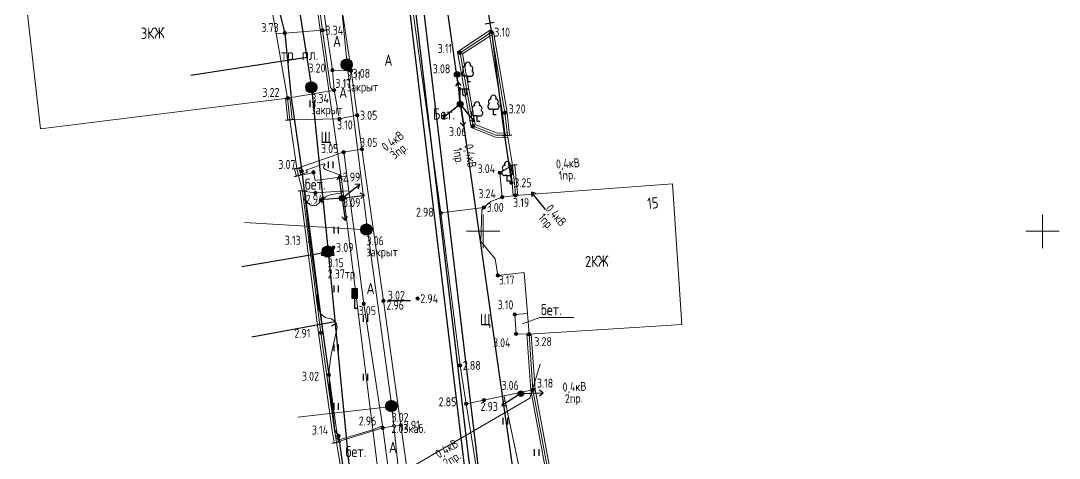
# Model space of a CAD drawing. Header units: metres. Extents: x 24337 to 25822, y 26642 to 34102.
# Drawn here: x 25608.7 to 25701.5, y 33029.7 to 33068.8 of the extents above; entities that cross this region are included whole.
import ezdxf

# ---------------------------------------------------------------- set-up
doc = ezdxf.new("R2010")
doc.units = ezdxf.units.M
doc.linetypes.add('g5_01_5x1_5', pattern=[3, 1.5, -1.5])
doc.linetypes.add('g5_02x1', pattern=[3, 2, -1])
for name, color, linetype in [('02_Сетка', 7, 'Continuous'), ('03_Здания и строения', 7, 'Continuous'), ('06_Инженерно-технические сооружения', 7, 'Continuous'), ('07_Объекты электропередачи', 7, 'Continuous'), ('10_Границы покрытий и угодий', 7, 'Continuous'), ('13_Растительность', 7, 'Continuous'), ('14_Ограждения', 7, 'Continuous'), ('19_Горизонтали', 7, 'Continuous'), ('30_Канализация', 7, 'Continuous'), ('30_Ливневка', 7, 'Continuous'), ('31_Водопровод', 7, 'Continuous'), ('33_Газопровод', 7, 'Continuous'), ('35_Телефон', 7, 'Continuous'), ('44_Крышки колодцев', 7, 'Continuous'), ('45_Номера колодцев', 7, 'Continuous'), ('61_Отметки высоты поверхности', 7, 'Continuous')]:
    doc.layers.add(name, color=color, linetype=linetype)
doc.styles.add('LIKE11', font='bm431.shx')
doc.styles.add('Line_GUGK', font='', dxfattribs={"height": 1})
doc.styles.get("Standard").update_dxf_attribs({"font": 'GOST_0.TTF', "height": 2})
doc.styles.get('Line_GUGK').set_extended_font_data('Bm431', italic=True)
doc.linetypes.add('g5_121_g', pattern='A,8,-0.6,["Г",Line_GUGK,S=2,R=0,X=0,Y=-1],-2.3,24', length=34.9)
doc.linetypes.add('g5_121_kl', pattern='A,8,-0.6,["Кл",Line_GUGK,S=2,R=0,X=0,Y=-1],-4.4,24', length=37)
doc.linetypes.add('g5_122_k', pattern='A,2,-2,3,-0.6,["К",Line_GUGK,S=2,R=0,X=0,Y=-1],-3,3,-2,8,-2,8,-2,6', length=41.6)
doc.linetypes.add('g5_122_kn', pattern='A,2,-2,3,-0.6,["Кн",Line_GUGK,S=2,R=0,X=0,Y=-1],-5,3,-2,8,-2,8,-2,6', length=43.6)
doc.linetypes.add('g5_122_v', pattern='A,2,-2,3,-0.6,["В",Line_GUGK,S=2,R=0,X=0,Y=-1],-2.8,3,-2,8,-2,8,-2,6', length=41.4)
doc.linetypes.add('g5_133_t', pattern='A,4,[27,GUGK_2005.shx,S=0.8,R=0,X=0,Y=0],4,-2', length=10)
doc.linetypes.add('g5_280_1', pattern='A,0.001,[21,GUGK_2005.shx,S=2,R=180.000005,X=0,Y=0],4', length=4.001)
doc.linetypes.add('g5_472', pattern='A,0,-8,[25,GUGK_2005.shx,S=0.8,R=0,X=0,Y=-0.4],0', length=8)
doc.linetypes.add('g5_473', pattern='A,0,-7.5,[25,GUGK_2005.shx,S=0.8,R=0,X=0,Y=-0.4],-0.5,[25,GUGK_2005.shx,S=0.8,R=0,X=0,Y=-0.4],0', length=8)

# ---------------------------------------------------------------- blocks, each defined once
blk = doc.blocks.new('g5_329_6')
at = {"color": 0, "linetype": 'ByBlock', "lineweight": 15}
blk.add_line((0, 0), (1, 0), dxfattribs=at)
blk = doc.blocks.new('g5_401')
at = {"color": 0, "flags": 128}
for points in [[(-0.4, 0), (-0.4, 1.2)], [(0.4, 0), (0.4, 1.2)]]:
    blk.add_lwpolyline(points, dxfattribs=at)
blk = doc.blocks.new('g5_330')
at = {"linetype": 'ByBlock'}
blk.add_hatch(color=0, dxfattribs=at).paths.add_polyline_path([(-0.3, 0, 1), (0.3, 0, 1)])
at = {"color": 0, "linetype": 'ByBlock', "lineweight": -2}
blk.add_circle((0, 0), 0.3, dxfattribs=at)
at = {"color": 0, "linetype": 'ByBlock', "lineweight": 15, "flags": 12}
for tag, p in [('number', (-7.62, -0.8)), ('z', (0.5, -0.8))]:
    blk.add_attdef(tag, p, '', height=1.6, dxfattribs=at)
blk = doc.blocks.new('g5_475_5')
at = {"color": 0, "flags": 128}
blk.add_lwpolyline([(0, -0.8), (0, 0.8)], dxfattribs=at)
blk = doc.blocks.new('g5_388_1')
at = {"color": 0, "flags": 128}
blk.add_lwpolyline([(0, 0.99), (0.51, 0.99, 0.798042), (0.73, 1.95, 0.636328), (0.46, 2.81, 0.533064), (0, 3.5, 0.533064), (-0.46, 2.81, 0.636328), (-0.73, 1.95, 0.798042), (-0.51, 0.99)], format="xyb", dxfattribs=at)
for points in [[(0, 0.99), (-0.51, 0.99)], [(0.5, 0), (0, 0), (0, 0.99)]]:
    blk.add_lwpolyline(points, dxfattribs=at)
at = {"style": 'LIKE11', "flags": 8}
for tag, p in [('Описание', (-14.19, 0.84)), ('Метрические данные', (1.49, 0.46))]:
    blk.add_attdef(tag, p, '', height=2, dxfattribs=at)
blk = doc.blocks.new('g5_206_3')
blk.add_hatch(color=255).paths.add_polyline_path([(0.425, 3.425), (-0.425, 3.425), (-0.425, 1.875), (0.425, 1.875)])
at = {"color": 0, "flags": 128}
blk.add_lwpolyline([(-0.5, 1.8), (0.5, 1.8), (0.5, 3.5), (-0.5, 3.5)], close=True, dxfattribs=at)
blk.add_lwpolyline([(0, 1.8), (0, 0), (0.5, 0)], dxfattribs=at)
blk = doc.blocks.new('g5_115_1')
at = {"color": 0, "flags": 128}
for points in [[(0, 0), (4, 0)], [(3.29, -0.5), (4, 0), (3.29, 0.5)]]:
    blk.add_lwpolyline(points, dxfattribs=at)
blk = doc.blocks.new('g5_106_1a')
h = blk.add_hatch(color=255)
edge = h.paths.add_edge_path()
edge.add_arc((0, 0), 0.425, 0, 360)
at = {"color": 0}
blk.add_circle((0, 0), 0.5, dxfattribs=at)
at = {"style": 'LIKE11', "flags": 8}
for tag, p in [('Отметка', (1, 0)), ('Высота опоры', (-7.75, -2.8))]:
    blk.add_attdef(tag, p, '', height=1.6, dxfattribs=at)
blk = doc.blocks.new('g5_110_1c')
h = blk.add_hatch(color=255)
edge = h.paths.add_edge_path()
edge.add_arc((0, 0), 0.425, 0, 360)
edge = h.paths.add_edge_path(flags=16)
edge.add_arc((0, 0), 0.195, 0, 360)
h = blk.add_hatch(color=0)
edge = h.paths.add_edge_path()
edge.add_arc((0, 0), 0.12, 0, 360)
at = {"color": 0}
for p, q in [((0, 0.5), (0, 3)), ((0, 2.75), (1.5, 2.75))]:
    blk.add_line(p, q, dxfattribs=at)
at = {"color": 0, "flags": 128}
blk.add_lwpolyline([(0.4, 2.75), (0.4, 1.86, 1.040016), (1.1, 1.86), (1.1, 2.75)], format="xyb", dxfattribs=at)
at = {"color": 0}
for radius in [0.5, 0.12]:
    blk.add_circle((0, 0), radius, dxfattribs=at)
blk = doc.blocks.new('g5_117sv')
h = blk.add_hatch(color=255)
h.paths.add_polyline_path([(-0.08, 0.92, 0.390634), (-0.93, 0, 0.11106), (-0.84, -0.4), (-0.08, 0.04)])
h.paths.add_polyline_path([(0.07, 0.04), (0.84, -0.4, 0.11106), (0.92, 0, 0.390634), (0.07, 0.92)])
h.paths.add_polyline_path([(-0.76, -0.53, 0.524447), (0.76, -0.53), (0, -0.09)])
at = {"color": 0, "flags": 128}
for points in [[(0, 1), (0, 0)], [(0, 0), (-0.87, -0.5)], [(0.87, -0.5), (0, 0)]]:
    blk.add_lwpolyline(points, dxfattribs=at)
at = {"color": 0}
blk.add_circle((0, 0), 1, dxfattribs=at)
at = {"style": 'LIKE11', "flags": 8}
for tag, p in [('Номер', (0, 1.7)), ('Отметка кольца люка', (0, -2.8)), ('Отметка земли (возле него)', (0, -4.8)), ('Верх прокладки', (0, -6.8)), ('Низ прокладки', (0, -8.8))]:
    blk.add_attdef(tag, p, '', height=1.6, dxfattribs=at)
blk = doc.blocks.new('g5_117v')
h = blk.add_hatch(color=255)
h.paths.add_polyline_path([(-0.92, 0.07), (0.92, 0.07, 0.921954)])
h.paths.add_polyline_path([(0.92, -0.07), (-0.92, -0.07, 0.921954)])
at = {"color": 0}
blk.add_line((-1, 0), (1, 0), dxfattribs=at)
blk.add_circle((0, 0), 1, dxfattribs=at)
at = {"style": 'LIKE11', "flags": 8}
blk.add_attdef('Номер', (0, 1.7), '', height=1.6, dxfattribs=at)
at = {"layer": '45_Номера колодцев', "style": 'LIKE11', "flags": 8}
for tag, p in [('Отметка кольца люка', (0, -2.8)), ('Отметка земли (возле него)', (0, -4.8)), ('Верх прокладки', (0, -6.8)), ('Низ прокладки', (0, -8.8))]:
    blk.add_attdef(tag, p, '', height=1.6, dxfattribs=at)
blk = doc.blocks.new('g5_012')
at = {"color": 92, "linetype": 'ByBlock', "lineweight": -2}
for p, q in [((0, -3), (0, 3)), ((-3, 0), (3, 0))]:
    blk.add_line(p, q, dxfattribs=at)

msp = doc.modelspace()

# ---------------------------------------------------------------- linework, layer by layer
at = {"layer": '03_Здания и строения', "color": 7, "linetype": 'Continuous', "lineweight": 20, "ltscale": 0.5, "flags": 128}
for points in [[(25632.526, 33061.892), (25631.497, 33067.67), (25629.82, 33077.091), (25608.669, 33074.69), (25610.422, 33059.138), (25632.526, 33061.892)], [(25654.103, 33040.809), (25667.757, 33041.671), (25666.94, 33054.233), (25652.894, 33053.206)], [(25652.894, 33053.206), (25651.706, 33053.052), (25650.69, 33052.65), (25650.064, 33052.131), (25649.896, 33051.918), (25649.793, 33049.084), (25651.072, 33047.536), (25651.316, 33046.053), (25653.657, 33046.324), (25653.954, 33042.652), (25654.103, 33040.809)]]:
    msp.add_lwpolyline(points, dxfattribs=at)
at = {"layer": '06_Инженерно-технические сооружения', "color": 7, "linetype": 'Continuous', "lineweight": 20, "ltscale": 500, "flags": 128}
for points in [[(25636.009, 33067.961), (25635.653, 33067.951), (25632.264, 33067.705), (25631.497, 33067.67)], [(25632.526, 33061.892), (25636.562, 33062.57), (25636.674, 33062.588)], [(25635.646, 33048.486), (25636.604, 33048.556), (25636.683, 33047.838), (25635.556, 33047.823), (25635.646, 33048.486)]]:
    msp.add_lwpolyline(points, dxfattribs=at)
at = {"layer": '06_Инженерно-технические сооружения', "color": 7, "linetype": 'g5_280_1', "lineweight": 20, "ltscale": 500, "flags": 128}
msp.add_lwpolyline([(25652.632, 33055.889), (25651.489, 33055.229), (25651.706, 33053.052)], dxfattribs=at)
at = {"layer": '07_Объекты электропередачи', "color": 7, "linetype": 'g5_02x1', "lineweight": 20, "ltscale": 0.5, "flags": 128}
msp.add_lwpolyline([(25647.954, 33061.355), (25647.677, 33064.01)], dxfattribs=at)
at = {"layer": '10_Границы покрытий и угодий', "color": 7, "linetype": 'g5_01_5x1_5', "lineweight": 20, "ltscale": 500, "flags": 128}
for points in [[(25641.017, 33090.937), (25643.28, 33072.413), (25643.649, 33070.153), (25646.233, 33051.639), (25647.936, 33038.022), (25648.483, 33034.597), (25652.732, 33007.97), (25653.996, 33000)], [(25634.629, 33077.937), (25634.381, 33077.848), (25634.364, 33077.511), (25635.653, 33067.951), (25636.343, 33062.881), (25636.562, 33062.57), (25636.674, 33062.588)], [(25635.786, 33069.483), (25636.009, 33067.961), (25636.532, 33064.386)], [(25638.196, 33064.358), (25637.417, 33069.527)], [(25638.196, 33064.358), (25638.009, 33064.34), (25636.532, 33064.386), (25636.674, 33062.588), (25637.099, 33060.298)], [(25637.159, 33060.046), (25632.731, 33059.947), (25633.333, 33055.59), (25637.533, 33057.057)], [(25639.171, 33057.324), (25638.74, 33060.357)], [(25652.632, 33055.889), (25652.171, 33058.572)], [(25641.024, 33032.446), (25640.999, 33032.639), (25639.329, 33043.52), (25637.994, 33053.621), (25637.818, 33054.95), (25637.564, 33056.875), (25637.533, 33057.057)], [(25637.818, 33054.95), (25637.196, 33054.84), (25635.001, 33054.53), (25634.826, 33055.262), (25633.505, 33054.955), (25633.853, 33053.594), (25635.008, 33053.418), (25637.289, 33053.587), (25637.994, 33053.621), (25637.818, 33054.95)], [(25654.103, 33040.809), (25652.944, 33040.834), (25652.831, 33042.568), (25653.954, 33042.652)], [(25648.483, 33034.597), (25654.455, 33035.838)], [(25641.024, 33032.446), (25636.881, 33031.152), (25637.36, 33028.267), (25641.571, 33028.413)], [(25641.024, 33032.446), (25641.571, 33028.413)], [(25643.217, 33028.678), (25642.654, 33032.681)]]:
    msp.add_lwpolyline(points, dxfattribs=at)
at = {"layer": '10_Границы покрытий и угодий', "color": 7, "linetype": 'Continuous', "lineweight": 20, "ltscale": 500, "flags": 128}
for points in [[(25638.74, 33060.357), (25638.196, 33064.358)], [(25638.74, 33060.357), (25637.159, 33060.046)], [(25639.171, 33057.324), (25637.533, 33057.057)], [(25642.654, 33032.681), (25641.084, 33043.773), (25639.171, 33057.324)], [(25646.233, 33051.639), (25650.064, 33052.131)], [(25658.104, 33042.31), (25655.08, 33042.31), (25653.511, 33041.734)], [(25642.654, 33032.681), (25641.024, 33032.446)]]:
    msp.add_lwpolyline(points, dxfattribs=at)
at = {"layer": '14_Ограждения', "color": 7, "linetype": 'Continuous', "lineweight": 20, "ltscale": 0.5, "flags": 128}
for points in [[(25652.167, 33058.372), (25651.108, 33058.396), (25648.924, 33059.255), (25647.724, 33066.022), (25650.634, 33067.946)], [(25652.175, 33058.772), (25651.188, 33058.794), (25649.278, 33059.545), (25648.164, 33065.834), (25650.854, 33067.612)], [(25651.972, 33058.55), (25651.747, 33060.563), (25650.547, 33067.746)], [(25652.37, 33058.594), (25652.143, 33060.619), (25650.941, 33067.812)], [(25632.327, 33061.871), (25632.532, 33059.926)], [(25632.725, 33061.913), (25632.93, 33059.968)], [(25633.14, 33055.538), (25633.312, 33054.903)], [(25633.526, 33055.642), (25633.698, 33055.007)], [(25652.433, 33055.869), (25652.622, 33053.968), (25652.695, 33053.187)], [(25652.831, 33055.909), (25653.02, 33054.006), (25653.093, 33053.225)], [(25633.655, 33053.568), (25635.294, 33040.904), (25636.505, 33032.216), (25636.684, 33031.12)], [(25634.051, 33053.62), (25635.69, 33040.958), (25636.901, 33032.276), (25637.078, 33031.184)], [(25653.903, 33040.795), (25654.256, 33035.813), (25657.966, 33015.9), (25658.666, 33015.962), (25660.431, 33016.167), (25666.938, 33017.327), (25673.381, 33018.677), (25688.486, 33021.311)], [(25654.303, 33040.823), (25654.654, 33035.863), (25658.292, 33016.33), (25658.626, 33016.36), (25660.373, 33016.563), (25666.862, 33017.719), (25673.305, 33019.069), (25688.418, 33021.705)]]:
    msp.add_lwpolyline(points, dxfattribs=at)
at = {"layer": '14_Ограждения', "color": 7, "linetype": 'g5_473', "lineweight": 20, "ltscale": 0.5, "flags": 128}
msp.add_lwpolyline([(25652.171, 33058.572), (25651.148, 33058.595), (25649.101, 33059.4), (25647.944, 33065.928), (25650.744, 33067.779)], dxfattribs=at)
at = {"layer": '14_Ограждения', "color": 7, "linetype": 'g5_472', "lineweight": 20, "ltscale": 0.5, "flags": 128}
for points in [[(25652.171, 33058.572), (25651.945, 33060.591), (25650.744, 33067.779)], [(25632.526, 33061.892), (25632.731, 33059.947)], [(25633.333, 33055.59), (25633.505, 33054.955)], [(25652.632, 33055.889), (25652.821, 33053.987), (25652.894, 33053.206)], [(25633.853, 33053.594), (25635.492, 33040.931), (25636.703, 33032.246), (25636.881, 33031.152)], [(25654.103, 33040.809), (25654.455, 33035.838), (25658.129, 33016.115), (25658.646, 33016.161), (25660.402, 33016.365), (25666.9, 33017.523), (25673.343, 33018.873), (25688.452, 33021.508)]]:
    msp.add_lwpolyline(points, dxfattribs=at)
at = {"layer": '19_Горизонтали', "color": 32, "linetype": 'Continuous', "lineweight": 20, "ltscale": 0.5, "elevation": 3, "flags": 128}
for points in [[(25637.251, 33054.85), (25637.238, 33054.926, 0.265908), (25637.153, 33055.031), (25635.882, 33055.522, -0.590791), (25635.831, 33055.903), (25635.831, 33055.903, 0.853934), (25635.773, 33056.013), (25634.229, 33055.495, 0.707743), (25634.227, 33055.366), (25634.227, 33055.366, -0.70553), (25634.225, 33055.237), (25633.581, 33055.017, -0.289721), (25633.506, 33055.034), (25633.475, 33055.067)], [(25633.953, 33052.93), (25634.404, 33052.472, 0.428781), (25635.291, 33052.488), (25635.516, 33052.733, -0.174924), (25636.648, 33053.323), (25637.21, 33053.4, 0.206606), (25637.384, 33053.505), (25637.449, 33053.595)], [(25636.42, 33034.272), (25636.269, 33035.986, -0.078419), (25636.5, 33039.376), (25636.933, 33041.27, 0.452538), (25636.265, 33042.197), (25636.265, 33042.197, -0.343965), (25635.273, 33043.136), (25635.092, 33044.334)], [(25658.529, 33014.205), (25658.263, 33014.191, -0.077429), (25657.739, 33014.246), (25657.507, 33014.307, -0.251937), (25656.855, 33014.917), (25655.313, 33019.488, -0.015757), (25654.133, 33023.385), (25653.951, 33024.063, -0.047778), (25653.51, 33026.683), (25653.51, 33026.683, 0.034042), (25653.14, 33029.32), (25651.893, 33035.24)], [(25641, 33032.634), (25640.606, 33032.466, -0.028138), (25639.801, 33032.175), (25637.221, 33031.405, -0.409802), (25636.851, 33031.601), (25636.762, 33031.881)]]:
    msp.add_lwpolyline(points, format="xyb", dxfattribs=at)
at = {"layer": '30_Канализация', "color": 22, "linetype": 'g5_122_kn', "lineweight": 30, "ltscale": 500, "flags": 128}
for points in [[(25618.479, 33250), (25619.275, 33243.832), (25625.923, 33198.621), (25638.286, 33118.836), (25640.428, 33094.629), (25648.28, 33029.318), (25653.356, 33000), (25653.685, 32998.097), (25654.95, 32989.254), (25662.589, 32972.81), (25670.006, 32933.033), (25672.687, 32915.129)], [(25619.436, 33250), (25623.645, 33219.456), (25625.761, 33204.433), (25638.675, 33119.656), (25640.936, 33095.043), (25648.725, 33029.478), (25654.14, 33000), (25654.49, 32998.097), (25655.743, 32989.471), (25663.334, 32973.095), (25666.713, 32955.008), (25668.957, 32942.994), (25669.329, 32941.006), (25670.066, 32937.059), (25670.639, 32933.99), (25671.261, 32930.045), (25671.906, 32925.743), (25672.649, 32920.784), (25673.26, 32916.703), (25673.48, 32915.238)]]:
    msp.add_lwpolyline(points, dxfattribs=at)
at = {"layer": '30_Канализация', "color": 12, "linetype": 'g5_122_k', "lineweight": 30, "ltscale": 500, "flags": 128}
msp.add_lwpolyline([(25621.695, 33234.582), (25627.04, 33200.571), (25629.546, 33183.742), (25632.475, 33164.532), (25634.358, 33152.184), (25635.755, 33143.736), (25639.475, 33118.633), (25641.604, 33095.362), (25643.358, 33080.727), (25646.036, 33058.388), (25649.451, 33029.896), (25649.768, 33027.012)], dxfattribs=at)
at = {"layer": '30_Ливневка', "color": 42, "linetype": 'g5_121_kl', "lineweight": 30, "ltscale": 500, "flags": 128}
msp.add_lwpolyline([(25643.326, 33093.851), (25644.775, 33083.754), (25652.602, 33029.094), (25659.371, 33016.206)], dxfattribs=at)
at = {"layer": '31_Водопровод', "color": 94, "linetype": 'g5_122_v', "lineweight": 30, "ltscale": 500, "flags": 128}
for points in [[(25625.923, 33127.887), (25630.453, 33089.673), (25634.662, 33062.828), (25636.152, 33048.151), (25638.162, 33027.327), (25640.232, 33016.125), (25666.577, 33019.457)], [(25623.884, 33063.937), (25634.234, 33065.56)], [(25628.418, 33046.852), (25636.152, 33048.151)], [(25629.339, 33040.558), (25636.75, 33041.952)]]:
    msp.add_lwpolyline(points, dxfattribs=at)
at = {"layer": '31_Водопровод', "color": 94, "linetype": 'Continuous', "lineweight": 20, "ltscale": 500, "flags": 128}
msp.add_lwpolyline([(25635.646, 33048.486), (25636.604, 33048.556), (25636.683, 33047.838), (25635.556, 33047.823), (25635.646, 33048.486)], dxfattribs=at)
at = {"layer": '33_Газопровод', "color": 132, "linetype": 'g5_121_g', "lineweight": 30, "ltscale": 500, "flags": 128}
for points in [[(25620.326, 33121.652), (25624.221, 33122.144), (25624.622, 33122.417), (25624.844, 33121.785), (25625.746, 33115.527), (25626.351, 33111.101), (25627.03, 33105.673), (25627.858, 33099.669), (25628.499, 33094.696), (25628.952, 33091.563), (25630.211, 33085.665), (25630.879, 33079.781), (25631.001, 33076.835), (25629.986, 33076.616), (25632.264, 33067.705), (25632.848, 33061.922), (25633.79, 33055.355), (25634.536, 33049.069), (25635.325, 33043.452), (25636.219, 33037.172), (25636.703, 33032.246), (25637.079, 33031.727), (25637.667, 33027.481), (25638.636, 33023.103), (25639.081, 33018.363), (25640.088, 33012.176), (25640.422, 33007.757), (25640.263, 33005.127)], [(25643.842, 33114.642), (25644.75, 33111.483), (25646.008, 33098.473), (25646.727, 33093.521), (25648.022, 33084.561), (25650.846, 33067.166), (25651.726, 33059.754), (25652.526, 33054.334)]]:
    msp.add_lwpolyline(points, dxfattribs=at)
at = {"layer": '35_Телефон', "color": 6, "linetype": 'g5_133_t', "lineweight": 20, "ltscale": 500, "flags": 128}
for points in [[(25613.553, 33206.134), (25618.038, 33193.192), (25624.18, 33151.179), (25625.226, 33144.28), (25627.81, 33127.044), (25631.197, 33100.705), (25634.84, 33072.255), (25637.441, 33053.992), (25640.223, 33031.545), (25640.757, 33027.285), (25654.173, 33035.09), (25655.111, 33038.119)], [(25646.616, 33000), (25644.515, 33015.489), (25642.559, 33027.465), (25641.84, 33034.361), (25639.651, 33050.127), (25637.853, 33064.886), (25637.1, 33072.581), (25631.371, 33077.905)], [(25628.668, 33050.793), (25639.651, 33050.127)], [(25641.84, 33034.361), (25633.443, 33033.403)]]:
    msp.add_lwpolyline(points, dxfattribs=at)
at = {"layer": '61_Отметки высоты поверхности', "flags": 128}
msp.add_lwpolyline([(25641.451, 33043.808), (25643.504, 33043.805)], dxfattribs=at)

# ---------------------------------------------------------------- block references
at = {"layer": '02_Сетка', "color": 92, "linetype": 'Continuous', "lineweight": 15, "ltscale": 0.5, "xscale": 0.5, "yscale": 0.5}
for p in [(25650, 33050), (25700, 33050)]:
    msp.add_blockref('g5_012', p, dxfattribs=at)
at = {"layer": '06_Инженерно-технические сооружения', "color": 7, "linetype": 'Continuous', "lineweight": 20, "xscale": 0.5, "yscale": 0.5, "zscale": 0.5}
msp.add_blockref('g5_206_3', (25638.512, 33043.117, 3.078), dxfattribs=at)
at = {"layer": '07_Объекты электропередачи', "color": 7, "linetype": 'Continuous', "lineweight": 20, "xscale": 0.5, "yscale": 0.5, "zscale": 0.5}
for name, p in [('g5_106_1a', (25647.677, 33064.01, 3.081)), ('g5_110_1c', (25647.954, 33061.355, 3.052)), ('g5_106_1a', (25637.402, 33052.958, 3.09)), ('g5_106_1a', (25653.378, 33035.496, 3.057))]:
    msp.add_blockref(name, p, dxfattribs=at)
at = {"layer": '07_Объекты электропередачи', "color": 7, "linetype": 'Continuous', "lineweight": 20}
for p, xscale, yscale, zscale, rotation in [((25647.954, 33061.355, 3.052), 0.5, 0.5, 0.5, 95.60186411453417), ((25647.954, 33061.355, 3.052), 0.5, 0.5, 0.5, 218.5118353987765), ((25647.954, 33061.355, 3.052), 0.5, 0.5, 0.5, 278.1979488949315), ((25647.954, 33061.355, 3.052), 0.4999999999999999, 0.4999999999999999, 0.4999999999999999, 308.9680057473523), ((25637.402, 33052.958, 3.09), 0.5, 0.5, 0.5, 98.18670822479046), ((25637.402, 33052.958, 3.09), 0.5, 0.5, 0.5, 38.51184063510389), ((25637.402, 33052.958, 3.09), 0.5, 0.5, 0.5, 7.228115137284048), ((25655.57, 33051.94, 3.204), 0.5, 0.5, 0.5, 128.9680007383959), ((25637.402, 33052.958, 3.09), 0.4999999999999999, 0.4999999999999999, 0.4999999999999999, 184.6937110065891), ((25637.402, 33052.958, 3.09), 0.5, 0.5, 0.5, 277.5040563167715), ((25653.378, 33035.496, 3.057), 0.5, 0.5, 0.5, 211.7251545337767), ((25653.378, 33035.496, 3.057), 0.4999999999999999, 0.4999999999999999, 0.4999999999999999, 2.18130671569502)]:
    msp.add_blockref('g5_115_1', p, dxfattribs=dict(at, xscale=xscale, yscale=yscale, zscale=zscale, rotation=rotation))
at = {"layer": '13_Растительность', "color": 92, "linetype": 'Continuous', "lineweight": 20, "xscale": 0.5, "yscale": 0.5, "zscale": 0.5}
for name, p in [('g5_388_1', (25648.633, 33063.356, 3.123)), ('g5_401', (25634.743, 33061.073)), ('g5_388_1', (25650.92, 33060.398, 3.155)), ('g5_388_1', (25649.46, 33059.807, 3.109)), ('g5_401', (25636.392, 33055.642)), ('g5_388_1', (25652.161, 33054.482, 3.286))]:
    msp.add_blockref(name, p, dxfattribs=at)
at = {"layer": '13_Растительность', "color": 92, "linetype": 'Continuous', "lineweight": 20, "ltscale": 0.5, "xscale": 0.5, "yscale": 0.5}
for p in [(25636.875, 33049.8), (25636.875, 33044.55), (25639.5, 33041.925), (25636.875, 33039.3), (25639.5, 33036.675), (25636.875, 33034.05), (25652, 33032.74), (25654.8, 33029.94)]:
    msp.add_blockref('g5_401', p, dxfattribs=at)
at = {"layer": '14_Ограждения', "color": 7, "linetype": 'Continuous', "lineweight": 20}
for p, xscale, yscale, zscale, rotation in [((25650.585, 33068.564, 3.169), 0.5, 0.5, 0.5, 101.4502272517359), ((25632.731, 33059.947, 3.011), 0.5, 0.5, 0.5, 96.01667516320737), ((25652.171, 33058.572, 3.044), 0.4999999999999999, 0.4999999999999999, 0.4999999999999999, 276.3869073884007), ((25633.333, 33055.59, 3.042), 0.5, 0.5, 0.5, 97.86665922066202), ((25652.632, 33055.889, 3.042), 0.4999999999999999, 0.4999999999999999, 0.4999999999999999, 95.67750162940287), ((25633.505, 33054.955, 2.991), 0.5, 0.5, 0.5, 105.1558166123321), ((25633.853, 33053.594, 2.978), 0.4999999999999999, 0.4999999999999999, 0.4999999999999999, 92.48272162626444), ((25636.881, 33031.152, 2.944), 0.5, 0.5, 0.5, 279.2413663859542)]:
    msp.add_blockref('g5_475_5', p, dxfattribs=dict(at, xscale=xscale, yscale=yscale, zscale=zscale, rotation=rotation))
at = {"layer": '19_Горизонтали', "color": 32, "linetype": 'Continuous', "lineweight": 20, "xscale": 0.5, "yscale": 0.5, "zscale": 0.5, "rotation": 210.9505154592489}
msp.add_blockref('g5_329_6', (25636.872, 33041.78, 3), dxfattribs=at)
at = {"layer": '44_Крышки колодцев', "color": 7, "linetype": 'Continuous', "lineweight": 20, "xscale": 0.5, "yscale": 0.5, "zscale": 0.5}
for name, p in [('g5_117sv', (25637.805, 33064.886, 3.113)), ('g5_117v', (25634.638, 33062.855, 3.338)), ('g5_117sv', (25639.571, 33050.154, 3.057)), ('g5_117v', (25636.108, 33048.186, 3.146)), ('g5_117sv', (25641.807, 33034.386, 3.025))]:
    msp.add_blockref(name, p, dxfattribs=at)
at = {"layer": '61_Отметки высоты поверхности', "color": 7, "linetype": 'Continuous', "lineweight": 20, "xscale": 0.5, "yscale": 0.5, "zscale": 0.5}
for p in [(25632.264, 33067.705, 3.726), (25635.653, 33067.951, 3.342), (25650.744, 33067.779, 3.105), (25647.944, 33065.928, 3.106), (25636.532, 33064.386, 3.2), (25638.196, 33064.358, 3.083), (25636.674, 33062.588, 3.169), (25632.526, 33061.892, 3.221), (25651.945, 33060.591, 3.196), (25637.159, 33060.046, 3.101), (25638.74, 33060.357, 3.049), (25649.101, 33059.4, 3.063), (25637.533, 33057.057, 3.048), (25639.171, 33057.324, 3.046), (25633.79, 33055.355, 3.068), (25634.826, 33055.262, 2.954), (25651.489, 33055.229, 3.039), (25637.196, 33054.84, 2.988), (25652.526, 33054.334, 3.252), (25635.008, 33053.418, 2.939), (25652.894, 33053.206, 3.193), (25651.706, 33053.052, 3.239), (25646.233, 33051.639, 2.976), (25650.064, 33052.131, 3.005), (25634.536, 33049.069, 3.128), (25636.604, 33048.556, 3.093), (25651.316, 33046.053, 3.172), (25644.136, 33043.983, 2.942), (25639.329, 33043.52, 3.047), (25641.084, 33043.773, 2.959), (25652.831, 33042.568, 3.099), (25635.492, 33040.931, 2.908), (25652.944, 33040.834, 3.036), (25654.103, 33040.809, 3.276), (25647.936, 33038.022, 2.878), (25636.219, 33037.172, 3.015), (25654.455, 33035.838, 3.183), (25648.483, 33034.597, 2.847), (25650.07, 33034.927, 2.93), (25641.024, 33032.446, 2.965), (25642.654, 33032.681, 2.91), (25637.079, 33031.727, 3.135)]:
    msp.add_blockref('g5_330', p, dxfattribs=at)

# ---------------------------------------------------------------- texts
at = {"layer": '03_Здания и строения', "color": 7, "linetype": 'Continuous', "lineweight": 15}
for s, rotation, p in [('3КЖ', 1.28183, (25619.42, 33067.17)), ('15', 5.25987, (25664.723, 33051.977)), ('2КЖ', 1.28183, (25659.121, 33046.796))]:
    msp.add_text(s, height=1, rotation=rotation, dxfattribs=at).set_placement(p)
at = {"layer": '07_Объекты электропередачи', "color": 7, "linetype": 'Continuous', "lineweight": 15}
for s, rotation, p in [('0,4кВ', 37.50947, (25641.313, 33057.097)), ('3пр.', 38.29341, (25642.092, 33056.378)), ('1пр.', 279.74108, (25647.308, 33057.374)), ('0,4кВ', 278.95714, (25648.312, 33057.715)), ('0,4кВ', 3.95284, (25656.542, 33055.59)), ('1пр.', 4.73678, (25656.794, 33054.56)), ('0,4кВ', 311.16145, (25655.524, 33051.971)), ('1пр.', 311.94539, (25654.856, 33051.147)), ('0,4кВ', 2.02685, (25657.115, 33035.679)), ('2пр.', 2.81079, (25657.333, 33034.641)), ('0,4кВ', 31.58383, (25646.044, 33029.687)), ('2пр.', 32.36777, (25646.745, 33028.892))]:
    msp.add_text(s, height=0.8, rotation=rotation, dxfattribs=at).set_placement(p)
at = {"layer": '10_Границы покрытий и угодий', "color": 7, "linetype": 'Continuous', "lineweight": 15}
for s, p in [('А', (25636.579, 33066.468)), ('тр. пл.', (25631.92, 33065.282)), ('А', (25641.174, 33064.785)), ('А', (25637.127, 33061.894)), ('Бет.', (25645.521, 33059.976)), ('Щ', (25635.461, 33057.893)), ('бет.', (25634.06, 33053.7)), ('А', (25639.576, 33044.396)), ('бет.', (25655.167, 33042.497)), ('Щ', (25649.724, 33041.608)), ('А', (25641.574, 33030.201)), ('бет.', (25637.702, 33029.83))]:
    msp.add_text(s, height=1, dxfattribs=at).set_placement(p)
at = {"layer": '45_Номера колодцев', "color": 7, "linetype": 'Continuous', "lineweight": 15, "ltscale": 0.5}
for s, p in [('3.11', (25637.805, 33063.486)), ('закрыт', (25637.805, 33062.486)), ('3.34', (25634.638, 33061.455)), ('закрыт', (25634.638, 33060.455)), ('3.06', (25639.571, 33048.754)), ('закрыт', (25639.571, 33047.754)), ('3.15', (25636.108, 33046.786)), ('2.37тр.', (25636.108, 33045.786)), ('3.02', (25641.807, 33032.986)), ('2.03каб.', (25641.807, 33031.986))]:
    msp.add_text(s, height=0.8, dxfattribs=at).set_placement(p)
at = {"layer": '61_Отметки высоты поверхности', "color": 7, "linetype": 'Continuous', "lineweight": 15, "ltscale": 0.5}
for s, p in [('3.73', (25630.178, 33067.785)), ('3.34', (25635.903, 33067.551)), ('3.10', (25650.994, 33067.379)), ('3.11', (25645.936, 33065.923)), ('3.20', (25634.381, 33064.177)), ('3.08', (25638.327, 33063.704)), ('3.08', (25645.499, 33064.105)), ('3.17', (25636.796, 33062.806)), ('3.22', (25630.27, 33061.996)), ('3.05', (25638.99, 33059.957)), ('3.20', (25652.273, 33060.531)), ('3.10', (25636.936, 33059.103)), ('3.06', (25646.957, 33058.495)), ('3.05', (25638.999, 33057.536)), ('3.05', (25635.504, 33056.983)), ('3.07', (25631.693, 33055.563)), ('2.99', (25637.446, 33054.44)), ('3.04', (25649.504, 33055.187)), ('3.25', (25652.776, 33053.934)), ('3.24', (25649.576, 33052.957)), ('2.94', (25634.14, 33052.462)), ('3.09', (25637.471, 33052.164)), ('3.00', (25650.314, 33051.731)), ('3.19', (25652.679, 33052.153)), ('2.98', (25643.999, 33051.301)), ('3.13', (25632.273, 33048.798)), ('3.09', (25636.854, 33048.156)), ('3.17', (25651.39, 33045.244)), ('3.02', (25641.48, 33043.881)), ('2.94', (25644.386, 33043.583)), ('3.05', (25638.868, 33042.509)), ('2.96', (25641.35, 33043.002)), ('3.10', (25651.299, 33043.028)), ('2.91', (25633.131, 33040.487)), ('3.04', (25650.879, 33039.647)), ('3.28', (25654.577, 33039.741)), ('2.88', (25648.186, 33037.622)), ('3.02', (25633.802, 33036.645)), ('3.06', (25651.637, 33035.835)), ('3.18', (25654.809, 33036.035)), ('2.85', (25646.02, 33034.366)), ('2.93', (25649.766, 33033.948)), ('2.96', (25638.884, 33032.659)), ('2.91', (25642.904, 33032.281)), ('3.14', (25634.69, 33031.841))]:
    msp.add_text(s, height=0.8, dxfattribs=at).set_placement(p)

doc.saveas('drawing.dxf')
